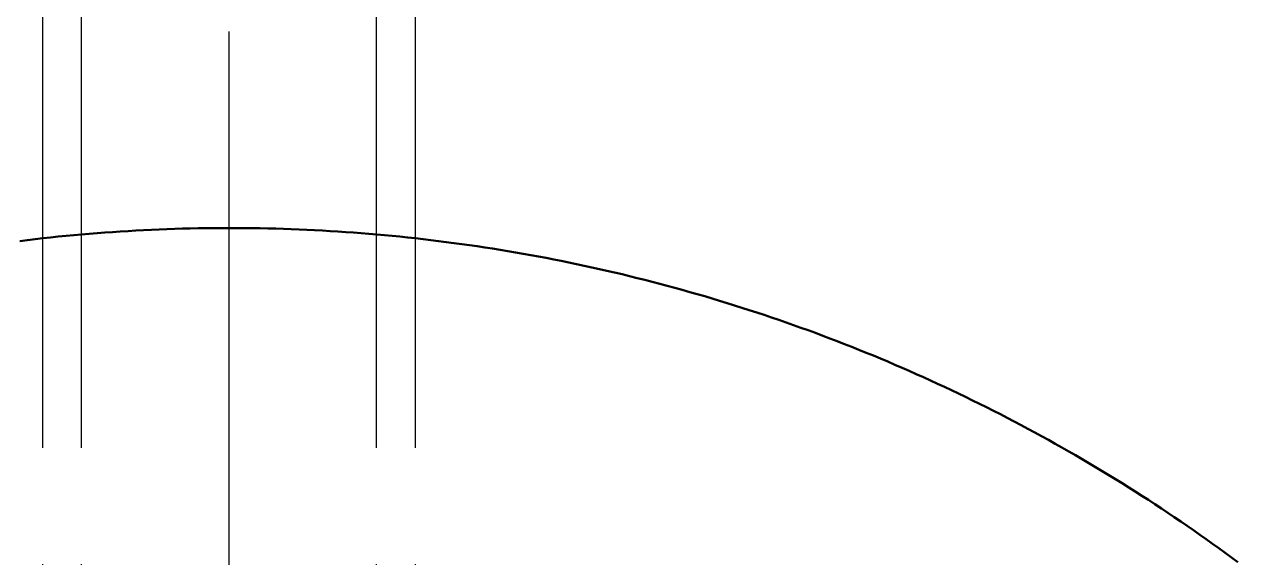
# Model space of a CAD drawing. Header units: millimetres. Extents: x 0 to 594, y 0 to 420.
# Drawn here: x 91.43 to 99.24, y 344.11 to 347.55 of the extents above; entities that cross this region are included whole.
import ezdxf

# ---------------------------------------------------------------- set-up
doc = ezdxf.new("R2010")
doc.units = ezdxf.units.MM
doc.linetypes.add('ISO02-TRAZOS', pattern=[3.75, 3, -0.75])
doc.linetypes.add('ISO04-TRAZO-PUNTO', pattern=[7.625, 6, -0.75, 0.125, -0.75])
for name, color, linetype, lineweight in [('01-VISIBLE', 7, 'CONTINUOUS', 50), ('02-OCULTA', 4, 'ISO02-TRAZOS', 25), ('03-EJE', 1, 'ISO04-TRAZO-PUNTO', 25)]:
    doc.layers.add(name, color=color, linetype=linetype, lineweight=lineweight)

msp = doc.modelspace()

# ---------------------------------------------------------------- linework, layer by layer
at = {"layer": '01-VISIBLE'}
msp.add_lwpolyline([(91.4015, 346.1511), (91.4512, 346.1572), (91.501, 346.163), (91.5507, 346.1687), (91.6005, 346.1741), (91.6503, 346.1793), (91.7001, 346.1842), (91.75, 346.1889), (91.7999, 346.1934), (91.8497, 346.1977), (91.8997, 346.2017), (91.9496, 346.2055), (91.9995, 346.2091), (92.0495, 346.2124), (92.0995, 346.2155), (92.1494, 346.2184), (92.1994, 346.2211), (92.2495, 346.2235), (92.2995, 346.2257), (92.3495, 346.2276), (92.3996, 346.2294), (92.4496, 346.2308), (92.4997, 346.2321), (92.5497, 346.2332), (92.5998, 346.234), (92.6499, 346.2345), (92.6999, 346.2349), (92.75, 346.235), (92.8001, 346.2349), (92.8501, 346.2345), (92.9002, 346.234), (92.9503, 346.2332), (93.0003, 346.2321), (93.0504, 346.2308), (93.1004, 346.2294), (93.1505, 346.2276), (93.2005, 346.2257), (93.2505, 346.2235), (93.3006, 346.2211), (93.3506, 346.2184), (93.4005, 346.2155), (93.4505, 346.2124), (93.5005, 346.2091), (93.5504, 346.2055), (93.6003, 346.2017), (93.6503, 346.1977), (93.7001, 346.1934), (93.75, 346.1889), (93.7999, 346.1842), (93.8497, 346.1793), (93.8995, 346.1741), (93.9493, 346.1687), (93.999, 346.163), (94.0488, 346.1572), (94.0985, 346.1511), (94.1481, 346.1448), (94.1978, 346.1382), (94.2474, 346.1314), (94.297, 346.1244), (94.3465, 346.1172), (94.396, 346.1097), (94.4455, 346.102), (94.4949, 346.0941), (94.5443, 346.0859), (94.5937, 346.0776), (94.643, 346.069), (94.6923, 346.0601), (94.7416, 346.0511), (94.7908, 346.0418), (94.8399, 346.0323), (94.889, 346.0226), (94.9381, 346.0126), (94.9871, 346.0024), (95.0361, 345.992), (95.085, 345.9814), (95.1339, 345.9705), (95.1827, 345.9594), (95.2315, 345.9481), (95.2803, 345.9366), (95.3289, 345.9248), (95.3775, 345.9128), (95.4261, 345.9006), (95.4746, 345.8882), (95.523, 345.8755), (95.5714, 345.8626), (95.6198, 345.8495), (95.668, 345.8362), (95.7162, 345.8227), (95.7644, 345.8089), (95.8124, 345.7949), (95.8605, 345.7807), (95.9084, 345.7663), (95.9563, 345.7516), (96.0041, 345.7367), (96.0518, 345.7216), (96.0995, 345.7063), (96.1471, 345.6908), (96.1946, 345.675), (96.2421, 345.6591), (96.2895, 345.6429), (96.3368, 345.6265), (96.384, 345.6099), (96.4312, 345.593), (96.4783, 345.576), (96.5253, 345.5587), (96.5722, 345.5412), (96.619, 345.5235), (96.6658, 345.5056), (96.7124, 345.4874), (96.759, 345.4691), (96.8055, 345.4505), (96.8519, 345.4317), (96.8983, 345.4127), (96.9445, 345.3935), (96.9907, 345.3741), (97.0367, 345.3545), (97.0827, 345.3346), (97.1286, 345.3146), (97.1744, 345.2943), (97.2201, 345.2738), (97.2657, 345.2532), (97.3112, 345.2323), (97.3566, 345.2112), (97.4019, 345.1898), (97.4471, 345.1683), (97.4922, 345.1466), (97.5372, 345.1246), (97.5821, 345.1025), (97.6269, 345.0801), (97.6716, 345.0576), (97.7162, 345.0348), (97.7607, 345.0119), (97.8051, 344.9887), (97.8494, 344.9653), (97.8935, 344.9417), (97.9376, 344.9179), (97.9816, 344.894), (98.0254, 344.8698), (98.0691, 344.8454), (98.1128, 344.8208), (98.1563, 344.796), (98.1996, 344.771), (98.2429, 344.7458), (98.2861, 344.7204), (98.3291, 344.6948), (98.372, 344.669), (98.4148, 344.6431), (98.4575, 344.6169), (98.5001, 344.5905), (98.5425, 344.5639), (98.5848, 344.5372), (98.627, 344.5102), (98.6691, 344.483), (98.711, 344.4557), (98.7529, 344.4282), (98.7945, 344.4004), (98.8361, 344.3725), (98.8775, 344.3444), (98.9188, 344.3161), (98.96, 344.2876), (99.001, 344.2589), (99.0419, 344.23), (99.0827, 344.2009), (99.1234, 344.1717), (99.1639, 344.1423), (99.2042, 344.1126), (99.2445, 344.0828)], dxfattribs=at)
at = {"layer": '02-OCULTA'}
for p, q in [((91.55, 262.32), (91.55, 350.6561)), ((91.8, 262.32), (91.8, 350.6561)), ((93.7, 262.32), (93.7, 350.6561)), ((93.95, 262.32), (93.95, 350.6561))]:
    msp.add_line(p, q, dxfattribs=at)
at = {"layer": '03-EJE'}
msp.add_line((92.75, 250), (92.75, 357.2761), dxfattribs=at)

doc.saveas('drawing.dxf')
